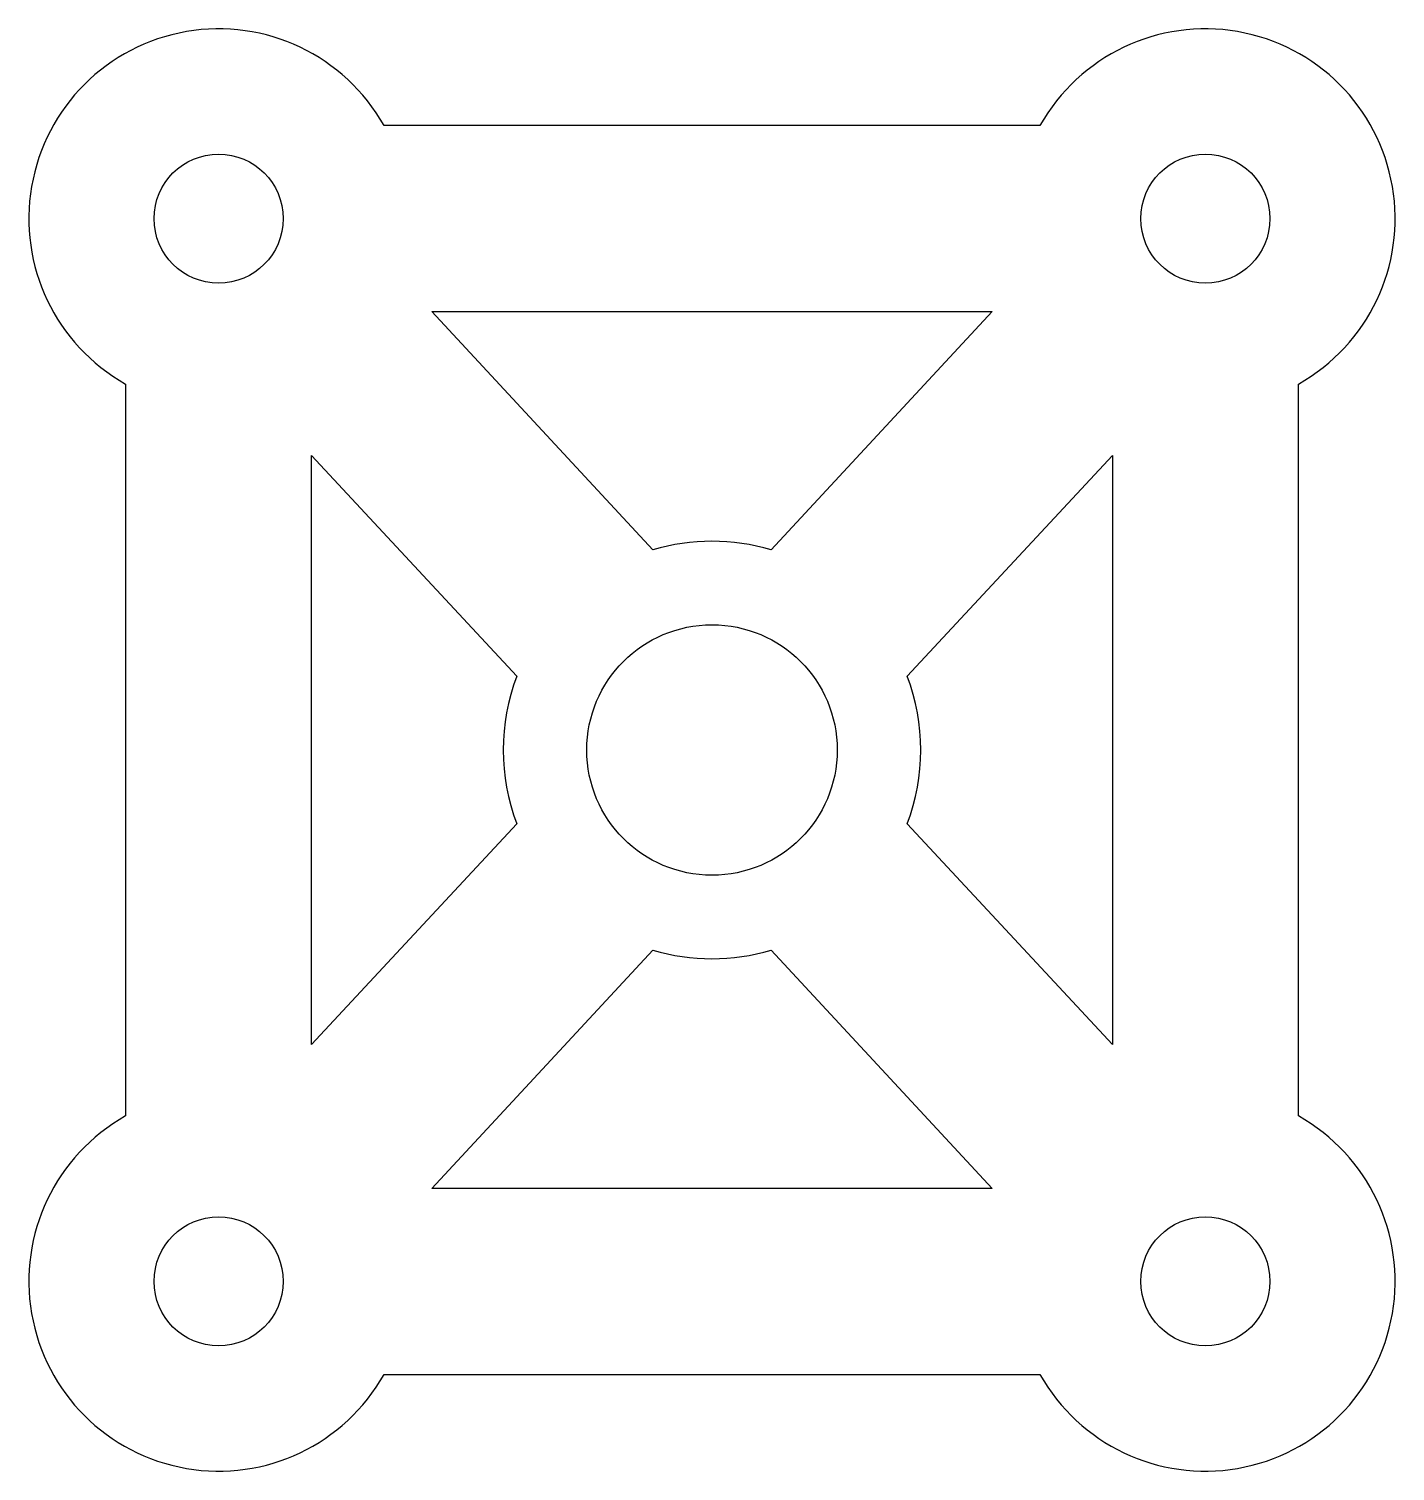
# Model space of a CAD drawing. Header units: millimetres. Extents: x -18 to 18, y -19 to 19.
import ezdxf

# ---------------------------------------------------------------- set-up
doc = ezdxf.new("R2010")
doc.units = ezdxf.units.MM

msp = doc.modelspace()

# ---------------------------------------------------------------- linework, layer by layer
for p, q in [((8.641, 16.45), (-8.641, 16.45)), ((-1.555, 5.276), (-7.382, 11.55)), ((-7.382, 11.55), (7.382, 11.55)), ((7.382, 11.55), (1.555, 5.276)), ((-15.45, 9.641), (-15.45, -9.641)), ((15.45, -9.641), (15.45, 9.641)), ((-10.55, -7.761), (-10.55, 7.761)), ((-10.55, 7.761), (-5.146, 1.941)), ((5.146, 1.941), (10.55, 7.761)), ((10.55, 7.761), (10.55, -7.761)), ((-5.146, -1.941), (-10.55, -7.761)), ((10.55, -7.761), (5.146, -1.941)), ((-7.382, -11.55), (-1.555, -5.276)), ((1.555, -5.276), (7.382, -11.55)), ((7.382, -11.55), (-7.382, -11.55)), ((-8.641, -16.45), (8.641, -16.45))]:
    msp.add_line(p, q)
for centre, radius in [((-13, 14), 1.7), ((13, 14), 1.7), ((0, 0), 3.3), ((-13, -14), 1.7), ((13, -14), 1.7)]:
    msp.add_circle(centre, radius)
for centre, radius, start, end in [((-13, 14), 5, 29.3406, 240.6594), ((13, 14), 5, -60.6594, 150.6594), ((0, 0), 5.5, 73.5735, 106.4265), ((0, 0), 5.5, 159.3313, 200.6687), ((0, 0), 5.5, 339.3313, 380.6687), ((0, 0), 5.5, 253.5735, 286.4265), ((-13, -14), 5, 119.3406, 330.6594), ((13, -14), 5, 209.3406, 420.6594)]:
    msp.add_arc(centre, radius, start, end)

doc.saveas('drawing.dxf')
